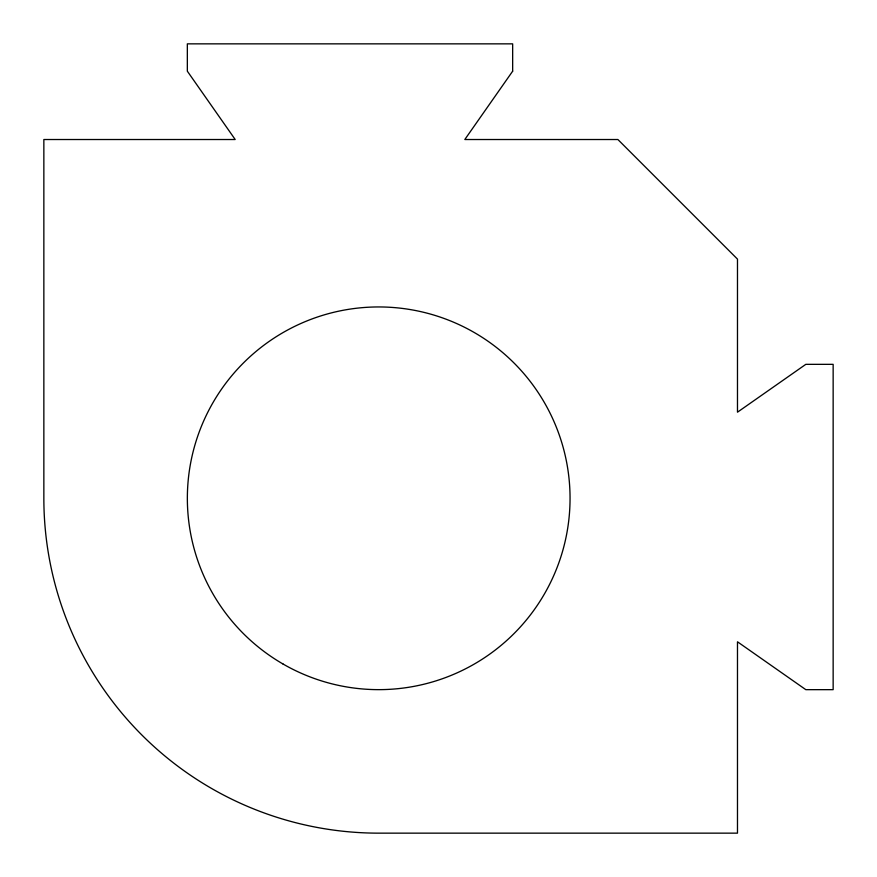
<?xml version="1.0" encoding="UTF-8"?>
<svg xmlns="http://www.w3.org/2000/svg" width="877" height="877" viewBox="0 0 877 877"><rect width="100%" height="100%" fill="white"/><g stroke="black" fill="none" stroke-linecap="round" stroke-linejoin="round"><path stroke-width="1.32" d="M512.661 71.18L464.81 139.52L617.89 139.52L737.48 259.11L737.48 412.19L805.82 364.339L833.15 364.339L833.15 689.662L805.82 689.662L737.48 641.8L737.48 833.15L378.7 833.15A334.85 334.85 0 0 1 43.85 498.3L43.85 139.52L235.2 139.52L187.338 71.18L187.338 43.85L512.661 43.85L512.661 71.18M283.03 664.01A191.35 191.35 0 0 0 570.05 498.3A191.35 191.35 0 0 0 283.03 332.58A191.35 191.35 0 0 0 283.03 664.01"/></g></svg>
